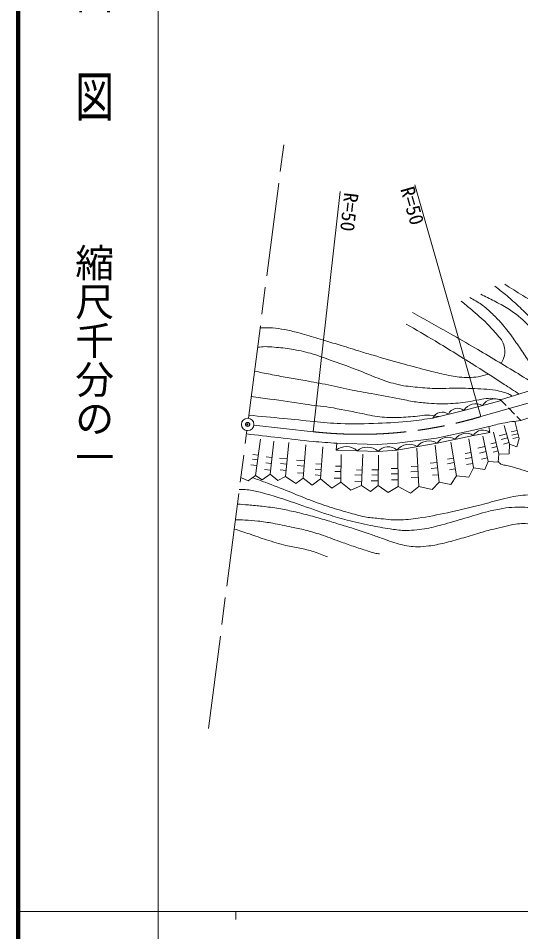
# Model space of a CAD drawing. Units: millimetres, scale not verified. Extents: x 40000 to 680000, y 20000 to 380000.
# Drawn here: x 40000 to 104714, y 202409 to 319973 of the extents above; entities that cross this region are included whole.
import ezdxf
from ezdxf.enums import TextEntityAlignment as Align

# ---------------------------------------------------------------- set-up
doc = ezdxf.new("R2010")
doc.units = ezdxf.units.MM
doc.header["$LTSCALE"] = 1000
doc.header["$PDMODE"] = 32
doc.header["$PDSIZE"] = 500
doc.linetypes.add('CHAIN', pattern=[18.5, 12, -1.5, 3.5, -1.5])
for name, color, linetype, lineweight in [('M-BGD', 7, 'Continuous', 13), ('M-BMK', 2, 'CHAIN', 13), ('M-BMK-SRVR', 3, 'Continuous', 13), ('M-STR-STR1', 1, 'Continuous', 13), ('M-TTL', 2, 'Continuous', 140), ('M-TTL-BAND', 7, 'Continuous', 13)]:
    doc.layers.add(name, color=color, linetype=linetype, lineweight=lineweight)
doc.layers.add('M-OTRS', color=6, linetype='Continuous')
doc.styles.add('@ＭＳ ゴシック', font='')
doc.styles.add('ＭＳ ゴシック', font='')
doc.styles.get('@ＭＳ ゴシック').set_extended_font_data('@MS Gothic')
doc.styles.get('ＭＳ ゴシック').set_extended_font_data('MS Gothic')

msp = doc.modelspace()

# ---------------------------------------------------------------- linework, layer by layer
at = {"layer": 'M-BGD'}
for p, q in [((97396, 269491), (102214, 270759)), ((93398, 268522), (97396, 269491)), ((104495, 265884), (103948, 268111)), ((103246, 265145), (102593, 267574)), ((104242, 266916), (103482, 266730)), ((70570, 261127), (71198, 265802)), ((98647, 262125), (98015, 265827)), ((100534, 262917), (99813, 266172)), ((101911, 263887), (101216, 266694)), ((102883, 266495), (101951, 266245)), ((103024, 265970), (102194, 265748)), ((104344, 266499), (103571, 266309)), ((104449, 266072), (103699, 265888)), ((104189, 264830), (104495, 265884)), ((72423, 261291), (72919, 265534)), ((74412, 261014), (74857, 265355)), ((76679, 260776), (77038, 265075)), ((78941, 260679), (79244, 264820)), ((81023, 265279), (86238, 265113)), ((91591, 259727), (91320, 264641)), ((94198, 260283), (93705, 265037)), ((96431, 261093), (95707, 265406)), ((100103, 264864), (99197, 264664)), ((101545, 265367), (100868, 265199)), ((101668, 264868), (100995, 264702)), ((103186, 265365), (102474, 265174)), ((103220, 263929), (103246, 265145)), ((103246, 265145), (104189, 264830)), ((70919, 263725), (70229, 263818)), ((72672, 263423), (71913, 263512)), ((74642, 263255), (73630, 263359)), ((81536, 260254), (81591, 263825)), ((84217, 259858), (84358, 263851)), ((86331, 259829), (86385, 263761)), ((88927, 259705), (88898, 264157)), ((96048, 263377), (95263, 263245)), ((98316, 264066), (97577, 263940)), ((98424, 263434), (97577, 263290)), ((100249, 264204), (99388, 264013)), ((100431, 263381), (99656, 263210)), ((101808, 264304), (101148, 264141)), ((101800, 262824), (101911, 263887)), ((101911, 263887), (103220, 263929)), ((70740, 262395), (69957, 262500)), ((70842, 263156), (70153, 263248)), ((72582, 262655), (71870, 262738)), ((74572, 262571), (73775, 262653)), ((76865, 262997), (75845, 263082)), ((76810, 262345), (75921, 262419)), ((79081, 262588), (78312, 262645)), ((81568, 262330), (80846, 262341)), ((91447, 262343), (90602, 262296)), ((93936, 262809), (93053, 262718)), ((96147, 262788), (95301, 262646)), ((98551, 262687), (97711, 262544)), ((100092, 261889), (100534, 262917)), ((100534, 262917), (101800, 262824)), ((69629, 260453), (70570, 261127)), ((70570, 261127), (71425, 260555)), ((71425, 260555), (72423, 261291)), ((72483, 261809), (71734, 261896)), ((72423, 261291), (73415, 260487)), ((73415, 260487), (74412, 261014)), ((74490, 261768), (73732, 261845)), ((74412, 261014), (75744, 260084)), ((76733, 261421), (75972, 261484)), ((79028, 261877), (78217, 261937)), ((78974, 261135), (78217, 261191)), ((81557, 261640), (80778, 261652)), ((84264, 261173), (83341, 261206)), ((84286, 261818), (83553, 261843)), ((86350, 261184), (85526, 261195)), ((86359, 261847), (85534, 261858)), ((88912, 262042), (88021, 262036)), ((88916, 261327), (88021, 261322)), ((91486, 261632), (90577, 261582)), ((94010, 262099), (93172, 262012)), ((94099, 261233), (93333, 261154)), ((96280, 261993), (95531, 261868)), ((95723, 259977), (96431, 261093)), ((96431, 261093), (98007, 260895)), ((98007, 260895), (98647, 262125)), ((98647, 262125), (100092, 261889)), ((68662, 260876), (69629, 260453)), ((75744, 260084), (76679, 260776)), ((76679, 260776), (77852, 259880)), ((77852, 259880), (78941, 260679)), ((78941, 260679), (80369, 259512)), ((80369, 259512), (81536, 260254)), ((81544, 260763), (80676, 260776)), ((81536, 260254), (82823, 259240)), ((82823, 259240), (84217, 259858)), ((84234, 260325), (83358, 260356)), ((84217, 259858), (85385, 259047)), ((85385, 259047), (86331, 259829)), ((86340, 260443), (85458, 260455)), ((86331, 259829), (87629, 258928)), ((88921, 260587), (88085, 260582)), ((91526, 260901), (90619, 260851)), ((93314, 259325), (94198, 260283)), ((94198, 260283), (95723, 259977)), ((87629, 258928), (88927, 259705)), ((88927, 259705), (90503, 258854)), ((90503, 258854), (91591, 259727)), ((91591, 259727), (93314, 259325))]:
    msp.add_line(p, q, dxfattribs=at)
msp.add_lwpolyline([(81023, 265279), (80934, 264387), (86340, 264234), (88776, 264399), (93941, 265292), (98608, 266274), (100750, 266656), (100623, 267434), (98633, 266963), (93877, 265930), (88802, 265267), (86238, 265113)], dxfattribs=at)
for centre, radius, start, end in [((101341, 269184), 1801, 60.99813, 148.48899), ((94588, 267980), 1308, 51.76966, 155.48433), ((96587, 268464), 1308, 51.76966, 155.48433), ((98932, 268550), 1801, 60.99813, 148.48899), ((99843, 265546), 1434, 50.76657, 149.48277), ((95349, 264391), 1672, 56.38078, 147.38076), ((97682, 264882), 1672, 56.38078, 147.38076), ((82241, 262770), 2079, 47.79524, 128.96247), ((84944, 262694), 2079, 47.79524, 128.96247), ((87642, 263079), 1740, 49.34389, 138.44352), ((90317, 263177), 1967, 58.03317, 141.57902), ((92899, 263623), 1967, 58.03317, 141.57902)]:
    msp.add_arc(centre, radius, start, end, dxfattribs=at)
for points, knots in [([(102668, 285737), (103433, 285257), (104194, 284770), (104963, 284296), (106017, 283646), (107073, 283001), (108138, 282370), (108996, 281864), (109875, 281394), (110727, 280878), (111330, 280513), (111904, 280100), (112512, 279744), (112854, 279544), (113197, 279344), (113558, 279182), (113958, 279004), (114381, 278880), (114795, 278736), (115214, 278591), (115663, 278517), (116058, 278315), (116342, 278170), (116647, 278012), (116835, 277754), (117020, 277501), (117096, 277173), (117129, 276862), (117159, 276581), (117086, 276298), (117039, 276020), (116984, 275684), (116889, 275355), (116813, 275023)], [0, 0, 0, 0, 1, 1, 1, 2, 2, 2, 3, 3, 3, 4, 4, 4, 5, 5, 5, 6, 6, 6, 7, 7, 7, 8, 8, 8, 9, 9, 9, 10, 10, 10, 11, 11, 11, 11]), ([(101361, 285495), (101828, 285132), (102308, 284785), (102763, 284407), (103259, 283995), (103733, 283558), (104209, 283123), (104763, 282615), (105285, 282072), (105849, 281576), (106350, 281135), (106864, 280707), (107397, 280305), (107837, 279972), (108295, 279663), (108757, 279361), (109104, 279134), (109448, 278902), (109815, 278711), (110222, 278499), (110651, 278332), (111078, 278162), (111578, 277964), (112106, 277838), (112595, 277614), (112879, 277484), (113164, 277345), (113411, 277155), (113614, 276999), (113810, 276822), (113947, 276607), (114051, 276442), (114111, 276249), (114151, 276058), (114209, 275787), (114207, 275506), (114202, 275229), (114197, 274960), (114149, 274694), (114122, 274426)], [0, 0, 0, 0, 1, 1, 1, 2, 2, 2, 3, 3, 3, 4, 4, 4, 5, 5, 5, 6, 6, 6, 7, 7, 7, 8, 8, 8, 9, 9, 9, 10, 10, 10, 11, 11, 11, 12, 12, 12, 13, 13, 13, 13]), ([(97037, 283567), (97475, 283205), (97920, 282852), (98351, 282483), (99029, 281900), (99718, 281327), (100353, 280697), (100833, 280221), (101285, 279714), (101717, 279193), (101942, 278922), (102193, 278663), (102355, 278351), (102490, 278090), (102575, 277800), (102623, 277509), (102672, 277203), (102697, 276883), (102635, 276578), (102562, 276213), (102337, 275894), (102188, 275552)], [0, 0, 0, 0, 1, 1, 1, 2, 2, 2, 3, 3, 3, 4, 4, 4, 5, 5, 5, 6, 6, 6, 7, 7, 7, 7]), ([(98170, 284034), (98666, 283731), (99187, 283466), (99658, 283125), (100158, 282761), (100618, 282342), (101069, 281917), (101458, 281550), (101830, 281164), (102183, 280761), (102681, 280192), (103142, 279591), (103594, 278984), (103969, 278480), (104320, 277957), (104673, 277437), (105077, 276843), (105463, 276237), (105859, 275639), (106054, 275345), (106233, 275040), (106446, 274759), (106647, 274495), (106867, 274246), (107096, 274007), (107503, 273582), (107951, 273200), (108379, 272797)], [0, 0, 0, 0, 1, 1, 1, 2, 2, 2, 3, 3, 3, 4, 4, 4, 5, 5, 5, 6, 6, 6, 7, 7, 7, 8, 8, 8, 9, 9, 9, 9]), ([(99587, 284448), (100152, 284163), (100723, 283889), (101283, 283594), (101884, 283277), (102496, 282977), (103068, 282612), (103566, 282295), (104042, 281942), (104497, 281566), (104886, 281244), (105260, 280902), (105606, 280533), (106001, 280112), (106354, 279654), (106703, 279194), (107110, 278657), (107497, 278103), (107863, 277536), (108566, 276451), (109206, 275327), (109853, 274208), (110009, 273936), (110158, 273660), (110311, 273386)], [0, 0, 0, 0, 1, 1, 1, 2, 2, 2, 3, 3, 3, 4, 4, 4, 5, 5, 5, 6, 6, 6, 7, 7, 7, 8, 8, 8, 8]), ([(90766, 282115), (92399, 281196), (94035, 280286), (95663, 279360), (96718, 278760), (97772, 278157), (98819, 277543), (100677, 276454), (102531, 275360), (104366, 274234), (105321, 273648), (106261, 273038), (107208, 272440)], [0, 0, 0, 0, 1, 1, 1, 2, 2, 2, 3, 3, 3, 4, 4, 4, 4]), ([(71144, 280118), (71395, 280121), (71647, 280129), (71899, 280128), (72186, 280127), (72474, 280132), (72760, 280111), (73265, 280074), (73769, 280008), (74268, 279918), (74854, 279812), (75432, 279662), (76008, 279510), (76779, 279306), (77538, 279061), (78303, 278836), (78697, 278720), (79091, 278604), (79485, 278487), (80182, 278281), (80881, 278079), (81576, 277866), (82426, 277607), (83269, 277326), (84118, 277067), (84644, 276907), (85171, 276753), (85699, 276600), (86924, 276245), (88151, 275894), (89380, 275554), (90399, 275272), (91418, 274993), (92441, 274729), (93145, 274548), (93851, 274377), (94558, 274211), (94962, 274116), (95365, 274015), (95774, 273939), (96114, 273875), (96457, 273817), (96802, 273786), (97206, 273749), (97613, 273733), (98018, 273743), (98422, 273753), (98826, 273781), (99225, 273845), (99678, 273918), (100117, 274058), (100562, 274165)], [0, 0, 0, 0, 1, 1, 1, 2, 2, 2, 3, 3, 3, 4, 4, 4, 5, 5, 5, 6, 6, 6, 7, 7, 7, 8, 8, 8, 9, 9, 9, 10, 10, 10, 11, 11, 11, 12, 12, 12, 13, 13, 13, 14, 14, 14, 15, 15, 15, 16, 16, 16, 17, 17, 17, 17]), ([(89972, 280623), (91206, 279896), (92447, 279181), (93674, 278442), (95454, 277369), (97223, 276278), (98982, 275171), (100191, 274411), (101388, 273632), (102587, 272857), (103225, 272444), (103859, 272028), (104494, 271614)], [0, 0, 0, 0, 1, 1, 1, 2, 2, 2, 3, 3, 3, 4, 4, 4, 4]), ([(70824, 277636), (71147, 277660), (71470, 277707), (71795, 277710), (72184, 277713), (72572, 277675), (72960, 277642), (73710, 277577), (74461, 277510), (75204, 277387), (76025, 277250), (76842, 277077), (77644, 276851), (78547, 276597), (79420, 276245), (80305, 275933), (81299, 275583), (82295, 275236), (83280, 274862), (84213, 274507), (85130, 274109), (86060, 273748), (86444, 273599), (86827, 273448), (87216, 273315), (87562, 273197), (87910, 273085), (88262, 272992), (88714, 272871), (89170, 272765), (89631, 272685), (90022, 272618), (90418, 272581), (90813, 272541), (91641, 272456), (92471, 272368), (93304, 272337), (94465, 272293), (95627, 272373), (96789, 272358), (97852, 272344), (98916, 272328), (99977, 272256), (100467, 272223), (100959, 272187), (101444, 272103), (101777, 272046), (102105, 271958), (102430, 271864), (102671, 271793), (102911, 271714), (103144, 271620), (103235, 271583), (103333, 271555), (103410, 271495), (103468, 271450), (103503, 271382), (103550, 271326)], [0, 0, 0, 0, 1, 1, 1, 2, 2, 2, 3, 3, 3, 4, 4, 4, 5, 5, 5, 6, 6, 6, 7, 7, 7, 8, 8, 8, 9, 9, 9, 10, 10, 10, 11, 11, 11, 12, 12, 12, 13, 13, 13, 14, 14, 14, 15, 15, 15, 16, 16, 16, 17, 17, 17, 18, 18, 18, 19, 19, 19, 19]), ([(70427, 274558), (71098, 274422), (71769, 274281), (72441, 274149), (73180, 274004), (73919, 273860), (74660, 273728), (75322, 273610), (75987, 273513), (76649, 273396), (77607, 273227), (78565, 273053), (79518, 272861), (80559, 272651), (81589, 272394), (82630, 272185), (83571, 271996), (84517, 271836), (85461, 271662), (86668, 271440), (87876, 271225), (89083, 270999), (89725, 270879), (90362, 270727), (91008, 270629), (91617, 270537), (92230, 270465), (92844, 270425), (93795, 270364), (94750, 270327), (95701, 270374), (96543, 270416), (97379, 270545), (98213, 270667), (98717, 270742), (99214, 270860), (99718, 270935), (100069, 270988), (100421, 271065), (100776, 271063), (101226, 271061), (101667, 270946), (102113, 270888)], [0, 0, 0, 0, 1, 1, 1, 2, 2, 2, 3, 3, 3, 4, 4, 4, 5, 5, 5, 6, 6, 6, 7, 7, 7, 8, 8, 8, 9, 9, 9, 10, 10, 10, 11, 11, 11, 12, 12, 12, 13, 13, 13, 14, 14, 14, 14]), ([(70005, 271292), (70805, 271185), (71605, 271081), (72404, 270969), (73923, 270755), (75437, 270508), (76957, 270299), (78008, 270155), (79066, 270065), (80113, 269898), (81415, 269690), (82701, 269396), (83996, 269152), (84856, 268989), (85708, 268767), (86578, 268673), (87384, 268587), (88198, 268581), (89008, 268597), (89813, 268613), (90616, 268695), (91418, 268769), (91814, 268805), (92206, 268905), (92604, 268903), (93126, 268899), (93641, 268772), (94159, 268707)], [0, 0, 0, 0, 1, 1, 1, 2, 2, 2, 3, 3, 3, 4, 4, 4, 5, 5, 5, 6, 6, 6, 7, 7, 7, 8, 8, 8, 9, 9, 9, 9]), ([(69694, 268879), (71190, 268743), (72686, 268615), (74181, 268471), (75478, 268346), (76772, 268193), (78070, 268076), (79208, 267973), (80346, 267848), (81488, 267808), (83110, 267751), (84736, 267786), (86359, 267846), (87760, 267899), (89160, 267984), (90554, 268127), (91506, 268225), (92450, 268390), (93398, 268522)], [0, 0, 0, 0, 1, 1, 1, 2, 2, 2, 3, 3, 3, 4, 4, 4, 5, 5, 5, 6, 6, 6, 6]), ([(100623, 267434), (101218, 267578), (101808, 267747), (102408, 267866), (103170, 268016), (103943, 268103), (104711, 268221)], [0, 0, 0, 0, 1, 1, 1, 2, 2, 2, 2]), ([(81023, 265279), (80005, 265355), (78985, 265411), (77968, 265506), (76499, 265643), (75035, 265836), (73569, 266003), (72174, 266161), (70779, 266321), (69385, 266480)], [0, 0, 0, 0, 1, 1, 1, 2, 2, 2, 3, 3, 3, 3]), ([(101824, 263048), (101887, 262934), (101912, 262787), (102015, 262705), (102405, 262397), (102974, 262438), (103451, 262297), (104381, 262024), (105301, 261721), (106231, 261452), (106879, 261264), (107529, 261084), (108183, 260916), (109262, 260639), (110364, 260448), (111434, 260138), (112090, 259948), (112732, 259711), (113373, 259475), (114209, 259167), (115033, 258826), (115859, 258493), (116917, 258067), (117968, 257626), (119022, 257192)], [0, 0, 0, 0, 1, 1, 1, 2, 2, 2, 3, 3, 3, 4, 4, 4, 5, 5, 5, 6, 6, 6, 7, 7, 7, 8, 8, 8, 8]), ([(70170, 260841), (70707, 260646), (71245, 260456), (71780, 260255), (72818, 259866), (73852, 259466), (74883, 259057), (75668, 258744), (76440, 258398), (77229, 258096), (78080, 257770), (78939, 257464), (79805, 257178), (80700, 256882), (81602, 256608), (82508, 256353), (83207, 256156), (83903, 255943), (84617, 255809), (85203, 255699), (85800, 255654), (86394, 255596), (87250, 255513), (88107, 255395), (88967, 255401), (89813, 255407), (90655, 255514), (91492, 255630), (92762, 255807), (94019, 256073), (95273, 256338), (96722, 256644), (98160, 257000), (99596, 257358), (100507, 257585), (101408, 257851), (102319, 258075), (102802, 258193), (103284, 258313), (103773, 258406), (104175, 258483), (104580, 258561), (104988, 258593), (105876, 258662), (106770, 258667), (107658, 258602), (108189, 258563), (108718, 258475), (109239, 258364), (109878, 258227), (110503, 258033), (111126, 257837), (111966, 257572), (112787, 257253), (113617, 256961)], [0, 0, 0, 0, 1, 1, 1, 2, 2, 2, 3, 3, 3, 4, 4, 4, 5, 5, 5, 6, 6, 6, 7, 7, 7, 8, 8, 8, 9, 9, 9, 10, 10, 10, 11, 11, 11, 12, 12, 12, 13, 13, 13, 14, 14, 14, 15, 15, 15, 16, 16, 16, 17, 17, 17, 18, 18, 18, 18]), ([(68462, 259326), (68802, 259314), (69143, 259328), (69481, 259289), (70049, 259225), (70609, 259097), (71164, 258964), (71906, 258786), (72635, 258558), (73364, 258333), (74314, 258039), (75254, 257716), (76195, 257396), (77433, 256974), (78654, 256499), (79900, 256101), (80713, 255841), (81534, 255602), (82361, 255387), (83353, 255129), (84353, 254902), (85357, 254698), (86197, 254528), (87041, 254372), (87889, 254252), (88479, 254168), (89071, 254071), (89668, 254061), (90550, 254046), (91435, 254119), (92307, 254252), (93069, 254369), (93812, 254588), (94558, 254781), (95546, 255037), (96523, 255335), (97504, 255617), (98525, 255910), (99533, 256253), (100564, 256509), (101179, 256662), (101800, 256796), (102426, 256892), (102925, 256968), (103427, 257030), (103931, 257045), (104658, 257067), (105391, 257055), (106112, 256956), (106514, 256900), (106906, 256785), (107298, 256675), (107707, 256560), (108102, 256401), (108509, 256280), (108990, 256136), (109478, 256016), (109963, 255884)], [0, 0, 0, 0, 1, 1, 1, 2, 2, 2, 3, 3, 3, 4, 4, 4, 5, 5, 5, 6, 6, 6, 7, 7, 7, 8, 8, 8, 9, 9, 9, 10, 10, 10, 11, 11, 11, 12, 12, 12, 13, 13, 13, 14, 14, 14, 15, 15, 15, 16, 16, 16, 17, 17, 17, 18, 18, 18, 19, 19, 19, 19]), ([(68219, 257444), (68691, 257409), (69163, 257378), (69634, 257339), (70234, 257289), (70834, 257243), (71432, 257173), (72149, 257089), (72864, 256989), (73575, 256867), (74190, 256761), (74802, 256634), (75411, 256497), (76150, 256331), (76884, 256142), (77617, 255949), (78304, 255768), (78988, 255576), (79670, 255375), (80276, 255197), (80877, 255001), (81481, 254814), (82114, 254618), (82751, 254432), (83381, 254227), (84081, 254000), (84776, 253752), (85472, 253513), (85966, 253344), (86459, 253176), (86952, 253003), (87335, 252869), (87714, 252723), (88099, 252595), (88471, 252472), (88842, 252345), (89221, 252251), (89591, 252159), (89966, 252086), (90344, 252034), (90699, 251985), (91056, 251946), (91415, 251945), (91909, 251943), (92404, 251995), (92894, 252060), (93554, 252147), (94209, 252280), (94858, 252429), (95609, 252603), (96348, 252828), (97089, 253041), (97836, 253257), (98574, 253503), (99321, 253717), (99960, 253901), (100601, 254080), (101247, 254240), (101716, 254357), (102190, 254454), (102662, 254559), (103125, 254662), (103583, 254796), (104052, 254865), (104381, 254914), (104714, 254944), (105047, 254942), (105422, 254939), (105797, 254891), (106169, 254840), (106563, 254785), (106951, 254695), (107342, 254623)], [0, 0, 0, 0, 1, 1, 1, 2, 2, 2, 3, 3, 3, 4, 4, 4, 5, 5, 5, 6, 6, 6, 7, 7, 7, 8, 8, 8, 9, 9, 9, 10, 10, 10, 11, 11, 11, 12, 12, 12, 13, 13, 13, 14, 14, 14, 15, 15, 15, 16, 16, 16, 17, 17, 17, 18, 18, 18, 19, 19, 19, 20, 20, 20, 21, 21, 21, 22, 22, 22, 23, 23, 23, 24, 24, 24, 24]), ([(67960, 255432), (68373, 255419), (68787, 255417), (69201, 255394), (69760, 255363), (70319, 255322), (70875, 255258), (71516, 255185), (72153, 255088), (72788, 254978), (73591, 254838), (74388, 254663), (75186, 254493), (75771, 254369), (76357, 254250), (76937, 254102), (77614, 253929), (78287, 253740), (78952, 253524), (79775, 253256), (80576, 252923), (81392, 252631), (81974, 252423), (82557, 252218), (83143, 252019), (83745, 251815), (84348, 251615), (84954, 251424), (85273, 251324), (85589, 251210), (85914, 251135), (86119, 251088), (86328, 251067), (86535, 251033)], [0, 0, 0, 0, 1, 1, 1, 2, 2, 2, 3, 3, 3, 4, 4, 4, 5, 5, 5, 6, 6, 6, 7, 7, 7, 8, 8, 8, 9, 9, 9, 10, 10, 10, 11, 11, 11, 11]), ([(67806, 254238), (68467, 254025), (69130, 253819), (69789, 253600), (70518, 253356), (71236, 253078), (71969, 252847), (72796, 252587), (73626, 252334), (74469, 252133), (75058, 251992), (75663, 251922), (76254, 251789), (76849, 251655), (77445, 251515), (78026, 251330), (78633, 251137), (79217, 250879), (79812, 250654)], [0, 0, 0, 0, 1, 1, 1, 2, 2, 2, 3, 3, 3, 4, 4, 4, 5, 5, 5, 6, 6, 6, 6])]:
    msp.add_open_spline(points, degree=3, knots=knots, dxfattribs=at)
at = {"layer": 'M-BMK'}
for p, q in [((69645, 268497), (74249, 304188)), ((99592, 268716), (120451, 274593)), ((64492, 228548), (69440, 266910)), ((70338, 267615), (77991, 266761))]:
    msp.add_line(p, q, dxfattribs=at)
msp.add_arc((84005, 320639), 54213, 263.63077, 286.70955, dxfattribs=at)
at = {"layer": 'M-BMK-SRVR'}
for p, q in [((77991, 266761), (81460, 297670)), ((91064, 298526), (99592, 268716))]:
    msp.add_line(p, q, dxfattribs=at)
msp.add_circle((69542, 267703), 800, dxfattribs=at)
at = {"layer": 'M-OTRS'}
msp.add_point((69542, 267703), dxfattribs=at)
at = {"layer": 'M-STR-STR1'}
for p, q in [((102093, 270882), (110311, 273386)), ((102836, 270127), (102093, 270882)), ((104711, 268221), (113163, 270888)), ((103915, 269030), (103141, 269817)), ((104711, 268221), (104225, 268715))]:
    msp.add_line(p, q, dxfattribs=at)
at = {"layer": 'M-TTL'}
msp.add_line((40000, 380000), (40000, 20000), dxfattribs=at)
at = {"layer": 'M-TTL-BAND'}
for p, q in [((58000, 370000), (58000, 20000)), ((40000, 205000), (579000, 205000)), ((68000, 205000), (68000, 204000))]:
    msp.add_line(p, q, dxfattribs=at)

# ---------------------------------------------------------------- texts
at = {"layer": 'M-BMK-SRVR', "style": 'ＭＳ ゴシック'}
for rotation, p in [(285.965, (88660, 297839)), (263.595, (81460, 297670))]:
    msp.add_text('R=50', height=1833, rotation=rotation, dxfattribs=at).set_placement(p, align=Align.BOTTOM_LEFT)
at = {"layer": 'M-TTL-BAND', "style": '@ＭＳ ゴシック', "width": 1.4}
msp.add_text('平  面  図', height=3666, rotation=270, dxfattribs=at).set_placement((49777, 306475), align=Align.MIDDLE_RIGHT)
at = {"layer": 'M-TTL-BAND', "style": '@ＭＳ ゴシック'}
msp.add_text('縮尺千分の一', height=3666, rotation=270, dxfattribs=at).set_placement((49777, 261030), align=Align.MIDDLE_RIGHT)

doc.saveas('drawing.dxf')
